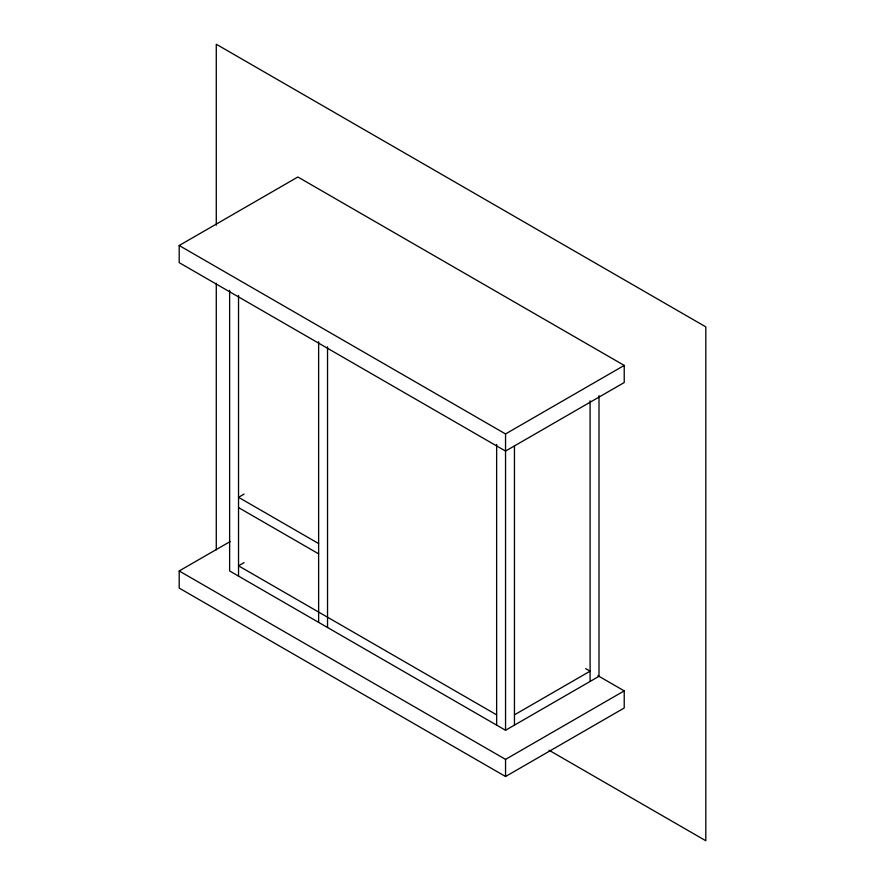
<?xml version="1.0" encoding="UTF-8"?>
<svg xmlns="http://www.w3.org/2000/svg" width="885" height="885" viewBox="0 0 885 885"><rect width="100%" height="100%" fill="white"/><g stroke="black" fill="none" stroke-linecap="round" stroke-linejoin="round"><path stroke-width="1.33" d="M179.19 245.51L297.869 177L624.224 365.416L624.224 382.541L505.545 451.062L179.19 262.646L179.19 245.51L505.545 433.938L624.224 365.416M244.094 494.107L238.53 497.315L318.633 543.556M597.917 675.686L624.224 690.875L624.224 708L505.545 776.51L179.19 588.094L179.19 570.969L230.222 541.509M244.094 562.617L238.53 565.825L496.64 714.848M514.451 714.848L590.096 671.173L585.649 668.606M229.624 290.302L229.624 570.969L505.545 730.269L599.001 676.306L599.001 395.639M179.19 570.969L505.545 759.385L624.224 690.875M238.53 507.592L318.633 553.844M549.01 750.226L705.81 840.75L705.81 326.875L216.283 44.25L216.283 225.21M590.096 400.783L590.096 681.45M514.451 445.841L514.451 725.125M505.545 433.938L505.545 730.269M505.545 759.385L505.545 776.51M496.64 444.458L496.64 725.125M327.538 346.82L327.538 627.498M318.633 341.687L318.633 622.354M238.53 295.435L238.53 576.113M216.283 283.233L216.283 549.839"/></g></svg>
